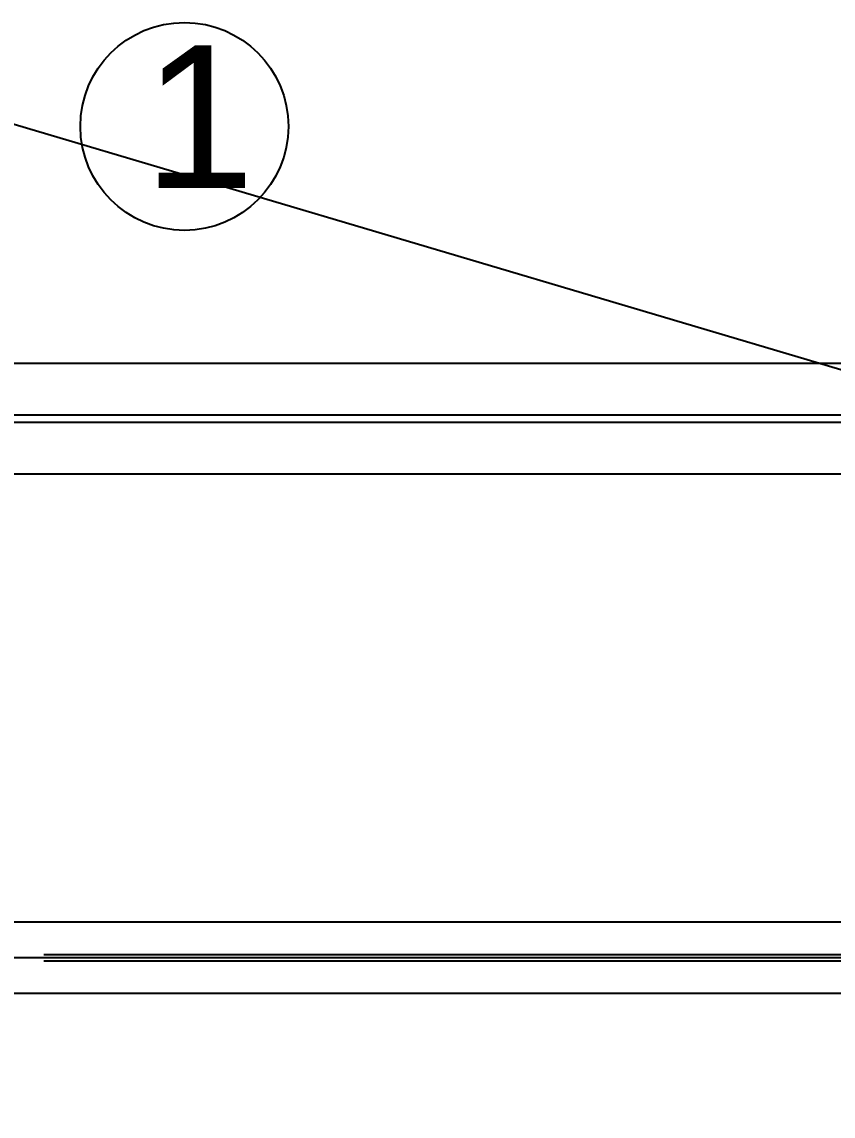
# Model space of a CAD drawing. Header units: millimetres. Extents: x 13669 to 217197, y -88248 to 24578.
# Drawn here: x 68250 to 69668, y -38712 to -36798 of the extents above; entities that cross this region are included whole.
import ezdxf

# ---------------------------------------------------------------- set-up
doc = ezdxf.new("R2010")
doc.units = ezdxf.units.MM
doc.linetypes.add('DASHED2', pattern=[0.375, 0.25, -0.125])
for name, color, linetype in [('1', 7, 'Continuous'), ('Tx_M_EQUIPOS', 4, 'Continuous'), ('Tx_M_EXISTENTES', 8, 'Continuous'), ('Tx_M_OCULTOS', 2, 'DASHED2')]:
    doc.layers.add(name, color=color, linetype=linetype)
doc.styles.get("Standard").update_dxf_attribs({"font": 'arial.ttf'})
doc.dimstyles.new('DIMSTYLE24', dxfattribs={"dimtxt": 3.2, "dimasz": 1, "dimexe": 2.54, "dimexo": 0, "dimgap": 1.6, "dimtad": 1, "dimdec": 4, "dimzin": 0, "dimdsep": 46, "dimtxsty": 'Standard', "dimblk1": 'OPEN', "dimblk2": 'OPEN', "dimsah": 1, "dimcen": 0.09, "dimadec": 0, "dimazin": 0, "dimtfac": 1, "dimtdec": 4, "dimtmove": 0, "dimatfit": 3, "dimldrblk": 'OPEN', "dimfxl": 1, "dimtvp": 1, "dimtolj": 1, "dimtzin": 0, "dimarcsym": 0})
doc.dimstyles.new('ISO-25', dxfattribs={"dimtxt": 2.5, "dimasz": 2.5, "dimexe": 1.25, "dimexo": 0.625, "dimtad": 1, "dimtxsty": 'Standard', "dimcen": 2.5, "dimadec": 0, "dimazin": 0, "dimtfac": 1, "dimtmove": 0, "dimatfit": 3, "dimfxl": 1, "dimarcsym": 0})

# ---------------------------------------------------------------- blocks, each defined once
blk = doc.blocks.new('_OPEN')
at = {"color": 0, "linetype": 'ByBlock'}
for q in [(-3.128, 0.562), (-3.128, -0.562), (-3, 0)]:
    blk.add_line((0, 0), q, dxfattribs=at)
blk = doc.blocks.new('*D288')
at = {"layer": '1', "color": 0, "linetype": 'Continuous', "lineweight": -2, "transparency": 16777216}
blk.add_line((66642.6, -41825.2), (66526.7, -42216.1), dxfattribs=at)
blk.add_arc((66878.8, -41028.8), 1237.2, 253.504, 39.9244, dxfattribs=at)
at = {"layer": 'Defpoints', "color": 0, "linetype": 'Continuous', "transparency": 16777216}
for p in [(68126.2, -36823), (69529.8, -38808.5), (67320.2, -40659.1), (66642.6, -41825.2), (67540, -42074.5)]:
    blk.add_point(p, dxfattribs=at)
at = {"layer": '1', "color": 0, "linetype": 'Continuous', "lineweight": -2, "transparency": 16777216, "xscale": 0.5, "yscale": 0.5, "zscale": 0.5}
for p, rotation in [((67827.3, -40234.4), 129.9359331024963), ((66527.1, -42214.9), 163.4923931750269)]:
    blk.add_blockref('_OPEN', p, dxfattribs=dict(at, rotation=rotation))
at = {"layer": '1', "color": 0, "linetype": 'Continuous', "transparency": 16777216, "insert": (68093.4, -41255.7), "char_height": 1.6, "attachment_point": 5, "rotation": 79.4176}
blk.add_mtext('\\A1;146°', dxfattribs=at)
blk = doc.blocks.new('*D291')
at = {"color": 0, "lineweight": -2, "transparency": 16777216}
for p, q in [((68095, -36934.9), (71100.1, -37827.1)), ((71070.5, -37922.6), (69891.7, -41892.7)), ((66859.3, -41096.7), (69864.5, -41988.9))]:
    blk.add_line(p, q, dxfattribs=at)
at = {"color": 0, "transparency": 16777216}
for points in [[(71054.5, -37917.9), (71086.4, -37927.4), (71098.9, -37826.8)], [(69875.8, -41887.9), (69907.7, -41897.4), (69863.3, -41988.6)]]:
    blk.add_solid(points, dxfattribs=at)
at = {"layer": 'Defpoints', "color": 0, "transparency": 16777216}
for p in [(68094.4, -36934.7), (66858.7, -41096.5), (69863.3, -41988.6)]:
    blk.add_point(p, dxfattribs=at)
at = {"color": 0, "transparency": 16777216, "insert": (70336.5, -39864.7), "char_height": 250, "attachment_point": 5, "rotation": 73.4639}
blk.add_mtext('4341,34', dxfattribs=at)

msp = doc.modelspace()

# ---------------------------------------------------------------- linework, layer by layer
msp.add_circle((68534.2970153, -36981.108941), 181.7369755)
at = {"layer": 'Tx_M_EQUIPOS'}
for p, q in [((66161.4744279, -37394.8641321), (69947.4744281, -37394.8641321)), ((66161.4744279, -37588.8641321), (69947.4744281, -37588.8641321))]:
    msp.add_line(p, q, dxfattribs=at)
at = {"layer": 'Tx_M_EXISTENTES', "color": 6}
msp.add_lwpolyline([(70311.2944147, -38434.7274351), (68094.3747481, -38434.7274351, -1.6557890718), (69330.2954576, -36084.7274351, 0.2469281461), (70566.216167, -36734.7274351), (71575.4723007, -36734.7274351)], format="xyb", dxfattribs=at)
at = {"layer": 'Tx_M_EXISTENTES'}
msp.add_lwpolyline([(66874.2082636, -37694.7274351, 0.2590022869), (68094.3747481, -38372.2274351), (68234.3747478, -38372.2274351), (68428.3747478, -38372.2274351), (70311.2944147, -38372.2274351), (70311.2944147, -38497.2274351), (68428.3747478, -38497.2274351), (68234.3747478, -38497.2274351), (68094.3747481, -38497.2274351, -0.2721427251), (66729.1618526, -37694.7274351)], format="xyb", dxfattribs=at)
for points in [[(68288.3747478, -38429.3274351), (70324.3747479, -38429.3274351)], [(68288.3747478, -38440.1274351), (70324.3747479, -38440.1274351)]]:
    msp.add_lwpolyline(points, dxfattribs=at)
at = {"layer": 'Tx_M_OCULTOS'}
for p, q in [((66161.4744279, -37485.5641321), (69947.4744281, -37485.5641321)), ((66161.4744279, -37498.1641321), (69947.4744281, -37498.1641321))]:
    msp.add_line(p, q, dxfattribs=at)

# ---------------------------------------------------------------- texts
at = {"insert": (68462.9429105, -36839.0433808), "char_height": 250, "attachment_point": 1}
msp.add_mtext_dynamic_manual_height_columns('{\\C244;\\c1973145;1}', width=532.988011806, gutter_width=12.5, heights=[0], dxfattribs=at)

# ---------------------------------------------------------------- dimensions: what is measured, and where the dimension line sits
dim = msp.add_aligned_dim(p1=(68094.3747482, -36934.7274351), p2=(66858.7472795, -41096.5104442), distance=3134.1654015, dimstyle='ISO-25', override={"dimtxt": 250, "dimasz": 100})
dim.commit()
dim.dimension.update_dxf_attribs({"geometry": '*D291', "text_midpoint": (70336.4753982, -39864.7234613)})
at = {"layer": '1', "color": 7, "linetype": 'Continuous'}
dim = msp.add_angular_dim_2l(base=(67539.970122, -42074.4867966), line1=((66642.6207124, -41825.2450451), (68126.1743942, -36823.0030182)), line2=((67320.2042585, -40659.1239284), (69529.7727961, -38808.5225402)), dimstyle='DIMSTYLE24', override={"dimscale": 0.5, "dimdec": 0, "dimlfac": 65}, dxfattribs=at)
dim.commit()
dim.dimension.update_dxf_attribs({"geometry": '*D288', "text_midpoint": (68094.9567974, -41255.995933), "dimtype": 162})

doc.saveas('drawing.dxf')
